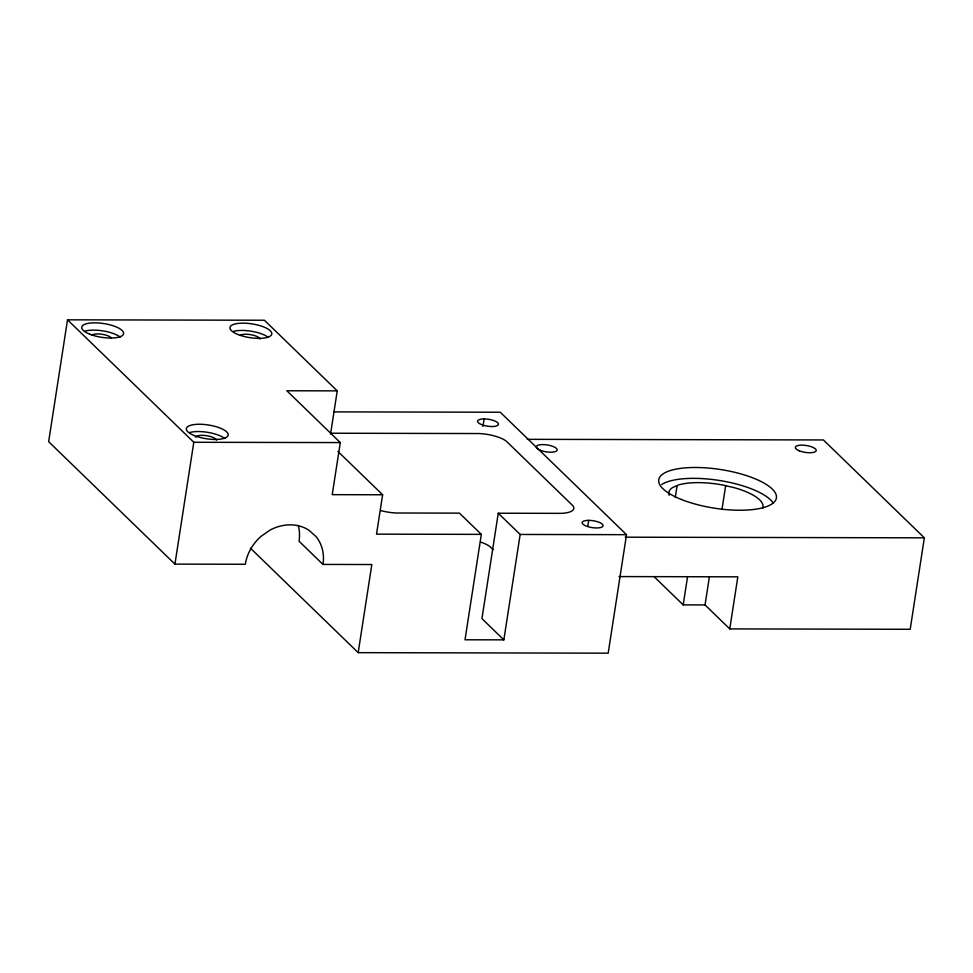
<?xml version="1.0" encoding="UTF-8"?>
<svg xmlns="http://www.w3.org/2000/svg" width="973" height="973" viewBox="0 0 973 973"><rect width="100%" height="100%" fill="white"/><g stroke="black" fill="none" stroke-linecap="round" stroke-linejoin="round"><path stroke-width="1.46" d="M330.565 434.019L337.242 390.866L264.401 320.239L67.514 319.825L48.65 441.669L174.933 564.121L245.318 564.267A42.325 36.256 -45.9 0 1 261.019 536.366L270.032 530.103A42.325 36.256 -45.9 0 1 308.867 530.188L315.933 536.476A42.325 36.256 -45.9 0 1 322.987 564.425L371.82 564.535L358.186 652.652L608.186 653.175L626.527 534.676L500.256 412.236L333.581 411.883M174.933 564.121L193.797 442.277L67.514 319.825M337.242 390.866L286.853 390.769L340.295 442.581L332.231 494.661L382.62 494.771L376.527 534.153L481.331 534.372L465.009 639.784L503.844 639.857L520.166 534.457L498.261 513.221L481.951 618.633L503.844 639.857M482.949 426.417L484.104 418.937A10.581 3.478 8.8 0 1 498.395 424.654A10.581 3.478 8.8 0 1 481.574 424.617A10.581 3.478 8.8 0 1 484.104 418.937M587.765 526.344L588.689 520.36A10.581 3.478 8.8 0 1 602.98 526.077A10.581 3.478 8.8 0 1 586.16 526.04A10.581 3.478 8.8 0 1 588.689 520.36M675.274 497.471L677.111 485.588M527.305 439.334L823.413 439.954L924.35 537.826L910.193 629.288L729.762 628.911L705.036 604.926L683.192 604.878L687.57 576.612M705.036 604.926L709.414 576.661M721.978 509.463L725.651 485.697M729.762 628.911L737.826 576.831L618.998 576.575M330.674 433.228L479.057 433.544A23.802 7.833 8.8 0 1 506.313 441.183L572.951 505.79A23.802 7.833 8.8 0 1 561.372 513.355L498.261 513.221M193.797 442.277L340.295 442.581M520.166 534.457L626.527 534.676M625.225 537.193L924.35 537.826M654.233 576.807L683.192 604.878M481.331 534.372L459.426 513.136L396.327 513.002A23.802 7.833 8.8 0 1 380.65 510.521M493.226 549.721L490.003 546.595A23.802 7.833 8.8 0 0 480.808 542.156M337.911 451.411L382.62 494.771M322.987 564.425L299.039 541.219A42.325 36.256 -45.9 0 0 298.249 525.408M250.402 548.152L358.186 652.652M85.052 331.112A21.163 6.957 8.8 0 1 120.214 337.096M189.638 432.535A21.163 6.957 8.8 0 1 224.799 438.519M195.768 437.218A10.581 3.478 8.8 0 1 206.227 435.624A10.581 3.478 8.8 0 1 216.529 440.137M91.912 335.016A10.581 3.478 8.8 0 1 101.642 334.213A10.581 3.478 8.8 0 1 111.25 337.74M233.252 331.428A21.163 6.957 8.8 0 1 268.414 337.412M669.144 495.208A47.616 15.653 8.8 0 1 672.538 487.57L678.789 484.87A47.616 15.653 8.8 0 1 722.477 484.955L734.323 487.692A47.616 15.653 8.8 0 1 762.564 508.356M240.112 335.332A10.581 3.478 8.8 0 1 251.204 334.748A10.581 3.478 8.8 0 1 260.144 339.03M661.701 484.53A59.523 19.569 8.8 0 1 721.054 480.735A59.523 19.569 8.8 0 1 773.292 503.187M89.784 334.201A21.163 6.957 8.8 0 0 123.413 334.274A21.163 6.957 8.8 0 0 94.831 322.829A21.163 6.957 8.8 0 0 89.784 334.201M194.369 435.612A21.163 6.957 8.8 0 0 227.998 435.685A21.163 6.957 8.8 0 0 199.429 424.252A21.163 6.957 8.8 0 0 194.369 435.612M237.984 334.517A21.163 6.957 8.8 0 0 271.613 334.578A21.163 6.957 8.8 0 0 243.031 323.145A21.163 6.957 8.8 0 0 237.984 334.517M540.27 450.28A10.581 3.478 8.8 0 0 557.079 450.317A10.581 3.478 8.8 0 0 542.8 444.6A10.581 3.478 8.8 0 0 540.27 450.28M799.332 450.827A10.581 3.478 8.8 0 0 816.14 450.864A10.581 3.478 8.8 0 0 801.861 445.148A10.581 3.478 8.8 0 0 799.332 450.827M681.319 499.453A59.523 19.569 8.8 0 0 775.907 499.648A59.523 19.569 8.8 0 0 695.537 467.49A59.523 19.569 8.8 0 0 681.319 499.453"/></g></svg>
